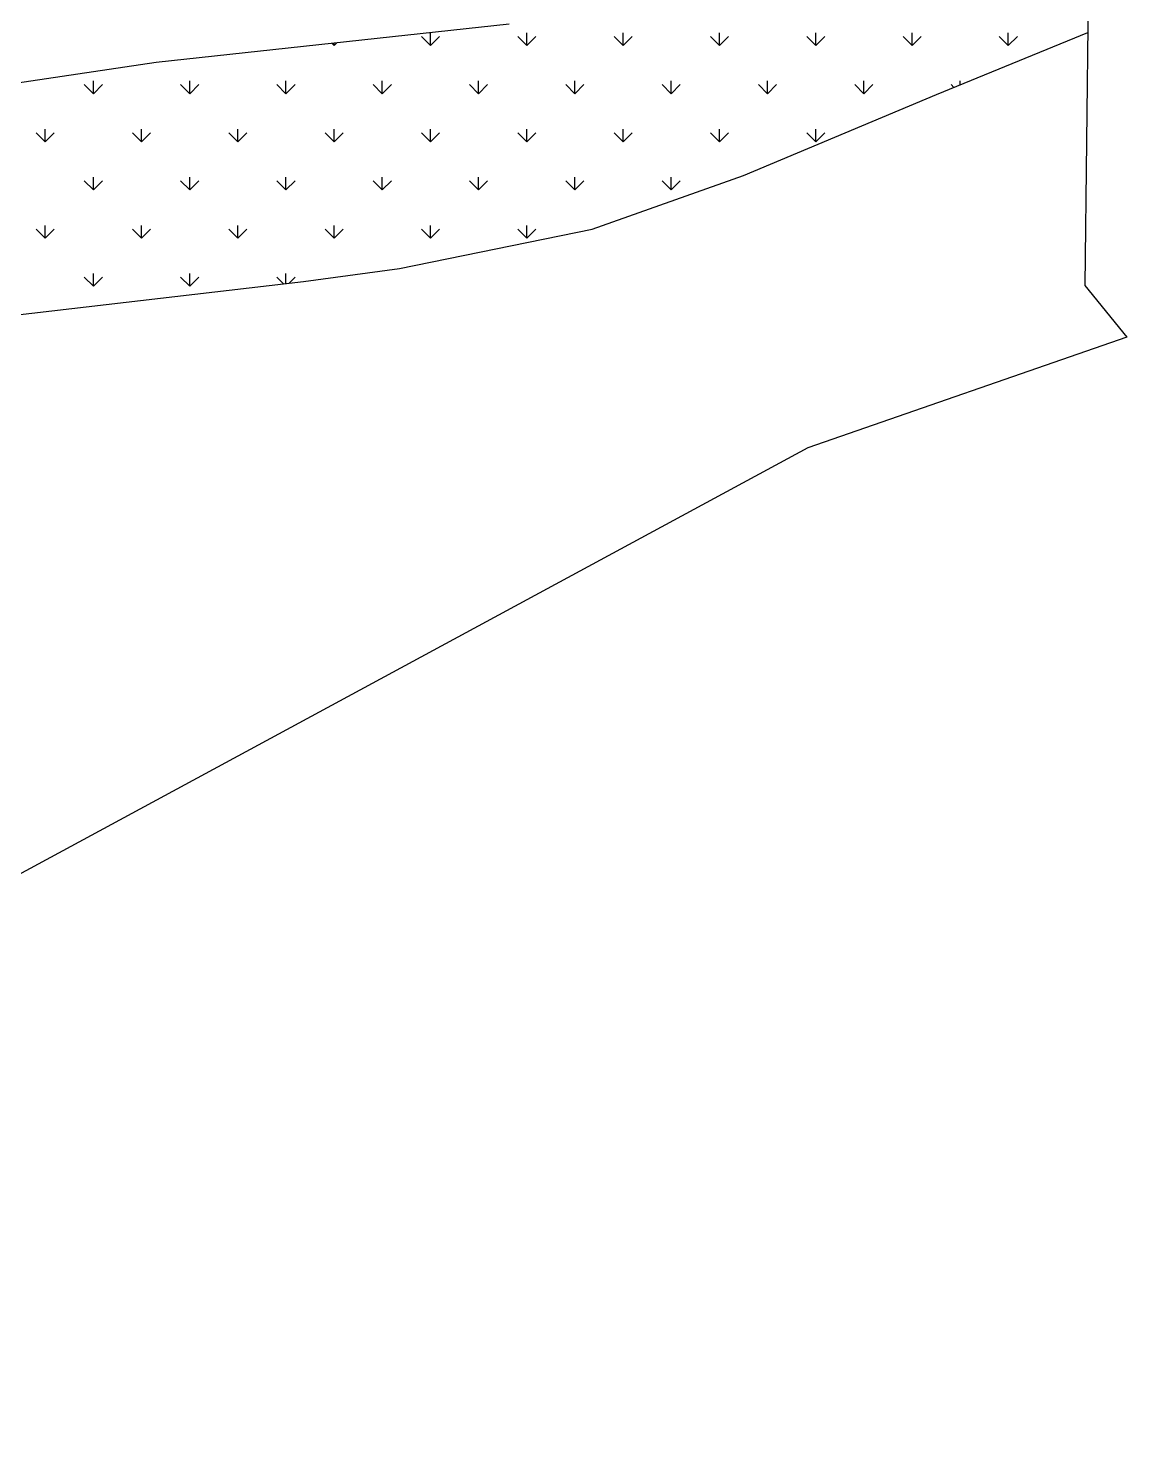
# Model space of a CAD drawing. Header units: metres. Extents: x 321121 to 325188, y 1822391 to 1826704.
# Drawn here: x 324217.6 to 324540.2, y 1825566.3 to 1825981.1 of the extents above; entities that cross this region are included whole.
import ezdxf

# ---------------------------------------------------------------- set-up
doc = ezdxf.new("R2010")
doc.units = ezdxf.units.M
doc.layers.add('MANGROOVES', color=112, linetype='Continuous')

msp = doc.modelspace()

# ---------------------------------------------------------------- linework, layer by layer
at = {"color": 3}
for p, q in [((324529.27, 1826027.9), (324527.93, 1825905.52)), ((324527.93, 1825905.52), (324540.22, 1825890.34)), ((324540.22, 1825890.34), (324446.58, 1825857.81)), ((324446.58, 1825857.81), (323907.19, 1825566.26))]:
    msp.add_line(p, q, dxfattribs=at)
at = {"layer": 'MANGROOVES'}
for p, q in [((324358.82, 1825982.27), (324255.19, 1825971.03)), ((324484.31, 1825961.56), (324528.74, 1825979.83)), ((324255.19, 1825971.03), (324209.12, 1825964.15)), ((324427.68, 1825937.84), (324484.31, 1825961.56)), ((324383.2, 1825922.08), (324427.68, 1825937.84)), ((324326.67, 1825910.46), (324383.2, 1825922.08)), ((324298.42, 1825906.66), (324326.67, 1825910.46)), ((324201.58, 1825895.37), (324298.42, 1825906.66))]:
    msp.add_line(p, q, dxfattribs=at)
at = {"layer": 'MANGROOVES', "linetype": 'Continuous'}
for p, q in [((324335.74, 1825975.98), (324335.74, 1825979.73)), ((324335.74, 1825975.98), (324335.74, 1825979.73)), ((324364.02, 1825975.98), (324364.02, 1825979.73)), ((324364.02, 1825975.98), (324364.02, 1825979.73)), ((324392.31, 1825975.98), (324392.31, 1825979.73)), ((324392.31, 1825975.98), (324392.31, 1825979.73)), ((324420.59, 1825975.98), (324420.59, 1825979.73)), ((324420.59, 1825975.98), (324420.59, 1825979.73)), ((324448.88, 1825975.98), (324448.88, 1825979.73)), ((324448.88, 1825975.98), (324448.88, 1825979.73)), ((324477.16, 1825975.98), (324477.16, 1825979.73)), ((324477.16, 1825975.98), (324477.16, 1825979.73)), ((324505.44, 1825975.98), (324505.44, 1825979.73)), ((324505.44, 1825975.98), (324505.44, 1825979.73)), ((324307.45, 1825975.98), (324306.81, 1825976.63)), ((324307.45, 1825975.98), (324306.81, 1825976.63)), ((324307.45, 1825975.98), (324308.26, 1825976.79)), ((324307.45, 1825975.98), (324308.26, 1825976.79)), ((324307.45, 1825975.98), (324307.45, 1825976.7)), ((324307.45, 1825975.98), (324307.45, 1825976.7)), ((324335.74, 1825975.98), (324333.09, 1825978.63)), ((324335.74, 1825975.98), (324333.09, 1825978.63)), ((324335.74, 1825975.98), (324338.39, 1825978.63)), ((324335.74, 1825975.98), (324338.39, 1825978.63)), ((324364.02, 1825975.98), (324361.37, 1825978.63)), ((324364.02, 1825975.98), (324361.37, 1825978.63)), ((324364.02, 1825975.98), (324366.67, 1825978.63)), ((324364.02, 1825975.98), (324366.67, 1825978.63)), ((324392.31, 1825975.98), (324389.66, 1825978.63)), ((324392.31, 1825975.98), (324389.66, 1825978.63)), ((324392.31, 1825975.98), (324394.96, 1825978.63)), ((324392.31, 1825975.98), (324394.96, 1825978.63)), ((324420.59, 1825975.98), (324417.94, 1825978.63)), ((324420.59, 1825975.98), (324417.94, 1825978.63)), ((324420.59, 1825975.98), (324423.24, 1825978.63)), ((324420.59, 1825975.98), (324423.24, 1825978.63)), ((324448.88, 1825975.98), (324446.22, 1825978.63)), ((324448.88, 1825975.98), (324446.22, 1825978.63)), ((324448.88, 1825975.98), (324451.53, 1825978.63)), ((324448.88, 1825975.98), (324451.53, 1825978.63)), ((324477.16, 1825975.98), (324474.51, 1825978.63)), ((324477.16, 1825975.98), (324474.51, 1825978.63)), ((324477.16, 1825975.98), (324479.81, 1825978.63)), ((324477.16, 1825975.98), (324479.81, 1825978.63)), ((324505.44, 1825975.98), (324502.79, 1825978.63)), ((324505.44, 1825975.98), (324502.79, 1825978.63)), ((324505.44, 1825975.98), (324508.1, 1825978.63)), ((324505.44, 1825975.98), (324508.1, 1825978.63)), ((324236.74, 1825961.84), (324234.09, 1825964.49)), ((324236.74, 1825961.84), (324234.09, 1825964.49)), ((324236.74, 1825961.84), (324236.74, 1825965.59)), ((324236.74, 1825961.84), (324236.74, 1825965.59)), ((324236.74, 1825961.84), (324239.4, 1825964.49)), ((324236.74, 1825961.84), (324239.4, 1825964.49)), ((324265.03, 1825961.84), (324262.38, 1825964.49)), ((324265.03, 1825961.84), (324262.38, 1825964.49)), ((324265.03, 1825961.84), (324265.03, 1825965.59)), ((324265.03, 1825961.84), (324265.03, 1825965.59)), ((324265.03, 1825961.84), (324267.68, 1825964.49)), ((324265.03, 1825961.84), (324267.68, 1825964.49)), ((324293.31, 1825961.84), (324290.66, 1825964.49)), ((324293.31, 1825961.84), (324290.66, 1825964.49)), ((324293.31, 1825961.84), (324293.31, 1825965.59)), ((324293.31, 1825961.84), (324293.31, 1825965.59)), ((324293.31, 1825961.84), (324295.96, 1825964.49)), ((324293.31, 1825961.84), (324295.96, 1825964.49)), ((324321.6, 1825961.84), (324318.94, 1825964.49)), ((324321.6, 1825961.84), (324318.94, 1825964.49)), ((324321.6, 1825961.84), (324321.6, 1825965.59)), ((324321.6, 1825961.84), (324321.6, 1825965.59)), ((324321.6, 1825961.84), (324324.25, 1825964.49)), ((324321.6, 1825961.84), (324324.25, 1825964.49)), ((324349.88, 1825961.84), (324347.23, 1825964.49)), ((324349.88, 1825961.84), (324347.23, 1825964.49)), ((324349.88, 1825961.84), (324349.88, 1825965.59)), ((324349.88, 1825961.84), (324349.88, 1825965.59)), ((324349.88, 1825961.84), (324352.53, 1825964.49)), ((324349.88, 1825961.84), (324352.53, 1825964.49)), ((324378.16, 1825961.84), (324375.51, 1825964.49)), ((324378.16, 1825961.84), (324375.51, 1825964.49)), ((324378.16, 1825961.84), (324378.16, 1825965.59)), ((324378.16, 1825961.84), (324378.16, 1825965.59)), ((324378.16, 1825961.84), (324380.82, 1825964.49)), ((324378.16, 1825961.84), (324380.82, 1825964.49)), ((324406.45, 1825961.84), (324403.8, 1825964.49)), ((324406.45, 1825961.84), (324403.8, 1825964.49)), ((324406.45, 1825961.84), (324406.45, 1825965.59)), ((324406.45, 1825961.84), (324406.45, 1825965.59)), ((324406.45, 1825961.84), (324409.1, 1825964.49)), ((324406.45, 1825961.84), (324409.1, 1825964.49)), ((324434.73, 1825961.84), (324432.08, 1825964.49)), ((324434.73, 1825961.84), (324432.08, 1825964.49)), ((324434.73, 1825961.84), (324434.73, 1825965.59)), ((324434.73, 1825961.84), (324434.73, 1825965.59)), ((324434.73, 1825961.84), (324437.38, 1825964.49)), ((324434.73, 1825961.84), (324437.38, 1825964.49)), ((324463.02, 1825961.84), (324460.37, 1825964.49)), ((324463.02, 1825961.84), (324460.37, 1825964.49)), ((324463.02, 1825961.84), (324463.02, 1825965.59)), ((324463.02, 1825961.84), (324463.02, 1825965.59)), ((324463.02, 1825961.84), (324465.67, 1825964.49)), ((324463.02, 1825961.84), (324465.67, 1825964.49)), ((324489.47, 1825963.68), (324488.65, 1825964.49)), ((324489.47, 1825963.68), (324488.65, 1825964.49)), ((324491.3, 1825964.43), (324491.3, 1825965.59)), ((324491.3, 1825964.43), (324491.3, 1825965.59)), ((324222.6, 1825947.7), (324219.95, 1825950.35)), ((324222.6, 1825947.7), (324219.95, 1825950.35)), ((324222.6, 1825947.7), (324222.6, 1825951.45)), ((324222.6, 1825947.7), (324222.6, 1825951.45)), ((324222.6, 1825947.7), (324225.25, 1825950.35)), ((324222.6, 1825947.7), (324225.25, 1825950.35)), ((324250.89, 1825947.7), (324248.23, 1825950.35)), ((324250.89, 1825947.7), (324248.23, 1825950.35)), ((324250.89, 1825947.7), (324250.89, 1825951.45)), ((324250.89, 1825947.7), (324250.89, 1825951.45)), ((324250.89, 1825947.7), (324253.54, 1825950.35)), ((324250.89, 1825947.7), (324253.54, 1825950.35)), ((324279.17, 1825947.7), (324276.52, 1825950.35)), ((324279.17, 1825947.7), (324276.52, 1825950.35)), ((324279.17, 1825947.7), (324279.17, 1825951.45)), ((324279.17, 1825947.7), (324279.17, 1825951.45)), ((324279.17, 1825947.7), (324281.82, 1825950.35)), ((324279.17, 1825947.7), (324281.82, 1825950.35)), ((324307.45, 1825947.7), (324304.8, 1825950.35)), ((324307.45, 1825947.7), (324304.8, 1825950.35)), ((324307.45, 1825947.7), (324307.45, 1825951.45)), ((324307.45, 1825947.7), (324307.45, 1825951.45)), ((324307.45, 1825947.7), (324310.11, 1825950.35)), ((324307.45, 1825947.7), (324310.11, 1825950.35)), ((324335.74, 1825947.7), (324333.09, 1825950.35)), ((324335.74, 1825947.7), (324333.09, 1825950.35)), ((324335.74, 1825947.7), (324335.74, 1825951.45)), ((324335.74, 1825947.7), (324335.74, 1825951.45)), ((324335.74, 1825947.7), (324338.39, 1825950.35)), ((324335.74, 1825947.7), (324338.39, 1825950.35)), ((324364.02, 1825947.7), (324361.37, 1825950.35)), ((324364.02, 1825947.7), (324361.37, 1825950.35)), ((324364.02, 1825947.7), (324364.02, 1825951.45)), ((324364.02, 1825947.7), (324364.02, 1825951.45)), ((324364.02, 1825947.7), (324366.67, 1825950.35)), ((324364.02, 1825947.7), (324366.67, 1825950.35)), ((324392.31, 1825947.7), (324389.66, 1825950.35)), ((324392.31, 1825947.7), (324389.66, 1825950.35)), ((324392.31, 1825947.7), (324392.31, 1825951.45)), ((324392.31, 1825947.7), (324392.31, 1825951.45)), ((324392.31, 1825947.7), (324394.96, 1825950.35)), ((324392.31, 1825947.7), (324394.96, 1825950.35)), ((324420.59, 1825947.7), (324417.94, 1825950.35)), ((324420.59, 1825947.7), (324417.94, 1825950.35)), ((324420.59, 1825947.7), (324420.59, 1825951.45)), ((324420.59, 1825947.7), (324420.59, 1825951.45)), ((324420.59, 1825947.7), (324423.24, 1825950.35)), ((324420.59, 1825947.7), (324423.24, 1825950.35)), ((324448.88, 1825947.7), (324446.22, 1825950.35)), ((324448.88, 1825947.7), (324446.22, 1825950.35)), ((324448.88, 1825947.7), (324448.88, 1825951.45)), ((324448.88, 1825947.7), (324448.88, 1825951.45)), ((324448.88, 1825947.7), (324451.53, 1825950.35)), ((324448.88, 1825947.7), (324451.53, 1825950.35)), ((324236.74, 1825933.56), (324234.09, 1825936.21)), ((324236.74, 1825933.56), (324234.09, 1825936.21)), ((324236.74, 1825933.56), (324236.74, 1825937.31)), ((324236.74, 1825933.56), (324236.74, 1825937.31)), ((324236.74, 1825933.56), (324239.4, 1825936.21)), ((324236.74, 1825933.56), (324239.4, 1825936.21)), ((324265.03, 1825933.56), (324262.38, 1825936.21)), ((324265.03, 1825933.56), (324262.38, 1825936.21)), ((324265.03, 1825933.56), (324265.03, 1825937.31)), ((324265.03, 1825933.56), (324265.03, 1825937.31)), ((324265.03, 1825933.56), (324267.68, 1825936.21)), ((324265.03, 1825933.56), (324267.68, 1825936.21)), ((324293.31, 1825933.56), (324290.66, 1825936.21)), ((324293.31, 1825933.56), (324290.66, 1825936.21)), ((324293.31, 1825933.56), (324293.31, 1825937.31)), ((324293.31, 1825933.56), (324293.31, 1825937.31)), ((324293.31, 1825933.56), (324295.96, 1825936.21)), ((324293.31, 1825933.56), (324295.96, 1825936.21)), ((324321.6, 1825933.56), (324318.94, 1825936.21)), ((324321.6, 1825933.56), (324318.94, 1825936.21)), ((324321.6, 1825933.56), (324321.6, 1825937.31)), ((324321.6, 1825933.56), (324321.6, 1825937.31)), ((324321.6, 1825933.56), (324324.25, 1825936.21)), ((324321.6, 1825933.56), (324324.25, 1825936.21)), ((324349.88, 1825933.56), (324347.23, 1825936.21)), ((324349.88, 1825933.56), (324347.23, 1825936.21)), ((324349.88, 1825933.56), (324349.88, 1825937.31)), ((324349.88, 1825933.56), (324349.88, 1825937.31)), ((324349.88, 1825933.56), (324352.53, 1825936.21)), ((324349.88, 1825933.56), (324352.53, 1825936.21)), ((324378.16, 1825933.56), (324375.51, 1825936.21)), ((324378.16, 1825933.56), (324375.51, 1825936.21)), ((324378.16, 1825933.56), (324378.16, 1825937.31)), ((324378.16, 1825933.56), (324378.16, 1825937.31)), ((324378.16, 1825933.56), (324380.82, 1825936.21)), ((324378.16, 1825933.56), (324380.82, 1825936.21)), ((324406.45, 1825933.56), (324403.8, 1825936.21)), ((324406.45, 1825933.56), (324403.8, 1825936.21)), ((324406.45, 1825933.56), (324406.45, 1825937.31)), ((324406.45, 1825933.56), (324406.45, 1825937.31)), ((324406.45, 1825933.56), (324409.1, 1825936.21)), ((324406.45, 1825933.56), (324409.1, 1825936.21)), ((324222.6, 1825919.41), (324219.95, 1825922.07)), ((324222.6, 1825919.41), (324219.95, 1825922.07)), ((324222.6, 1825919.42), (324222.6, 1825923.17)), ((324222.6, 1825919.42), (324222.6, 1825923.17)), ((324222.6, 1825919.41), (324225.25, 1825922.07)), ((324222.6, 1825919.41), (324225.25, 1825922.07)), ((324250.89, 1825919.41), (324248.23, 1825922.07)), ((324250.89, 1825919.41), (324248.23, 1825922.07)), ((324250.89, 1825919.42), (324250.89, 1825923.17)), ((324250.89, 1825919.42), (324250.89, 1825923.17)), ((324250.89, 1825919.41), (324253.54, 1825922.07)), ((324250.89, 1825919.41), (324253.54, 1825922.07)), ((324279.17, 1825919.41), (324276.52, 1825922.07)), ((324279.17, 1825919.41), (324276.52, 1825922.07)), ((324279.17, 1825919.42), (324279.17, 1825923.17)), ((324279.17, 1825919.42), (324279.17, 1825923.17)), ((324279.17, 1825919.41), (324281.82, 1825922.07)), ((324279.17, 1825919.41), (324281.82, 1825922.07)), ((324307.45, 1825919.41), (324304.8, 1825922.07)), ((324307.45, 1825919.41), (324304.8, 1825922.07)), ((324307.45, 1825919.42), (324307.45, 1825923.17)), ((324307.45, 1825919.42), (324307.45, 1825923.17)), ((324307.45, 1825919.41), (324310.11, 1825922.07)), ((324307.45, 1825919.41), (324310.11, 1825922.07)), ((324335.74, 1825919.41), (324333.09, 1825922.07)), ((324335.74, 1825919.41), (324333.09, 1825922.07)), ((324335.74, 1825919.42), (324335.74, 1825923.17)), ((324335.74, 1825919.42), (324335.74, 1825923.17)), ((324335.74, 1825919.41), (324338.39, 1825922.07)), ((324335.74, 1825919.41), (324338.39, 1825922.07)), ((324364.02, 1825919.41), (324361.37, 1825922.07)), ((324364.02, 1825919.41), (324361.37, 1825922.07)), ((324364.02, 1825919.42), (324364.02, 1825923.17)), ((324364.02, 1825919.42), (324364.02, 1825923.17)), ((324364.02, 1825919.41), (324366.67, 1825922.07)), ((324364.02, 1825919.41), (324366.67, 1825922.07)), ((324236.74, 1825905.27), (324236.74, 1825909.02)), ((324236.74, 1825905.27), (324236.74, 1825909.02)), ((324265.03, 1825905.27), (324265.03, 1825909.02)), ((324265.03, 1825905.27), (324265.03, 1825909.02)), ((324293.31, 1825906.06), (324293.31, 1825909.02)), ((324293.31, 1825906.06), (324293.31, 1825909.02)), ((324236.74, 1825905.27), (324234.09, 1825907.92)), ((324236.74, 1825905.27), (324234.09, 1825907.92)), ((324236.74, 1825905.27), (324239.4, 1825907.92)), ((324236.74, 1825905.27), (324239.4, 1825907.92)), ((324265.03, 1825905.27), (324262.38, 1825907.92)), ((324265.03, 1825905.27), (324262.38, 1825907.92)), ((324265.03, 1825905.27), (324267.68, 1825907.92)), ((324265.03, 1825905.27), (324267.68, 1825907.92)), ((324292.6, 1825905.98), (324290.66, 1825907.92)), ((324292.6, 1825905.98), (324290.66, 1825907.92)), ((324294.21, 1825906.17), (324295.96, 1825907.92)), ((324294.21, 1825906.17), (324295.96, 1825907.92))]:
    msp.add_line(p, q, dxfattribs=at)

doc.saveas('drawing.dxf')
